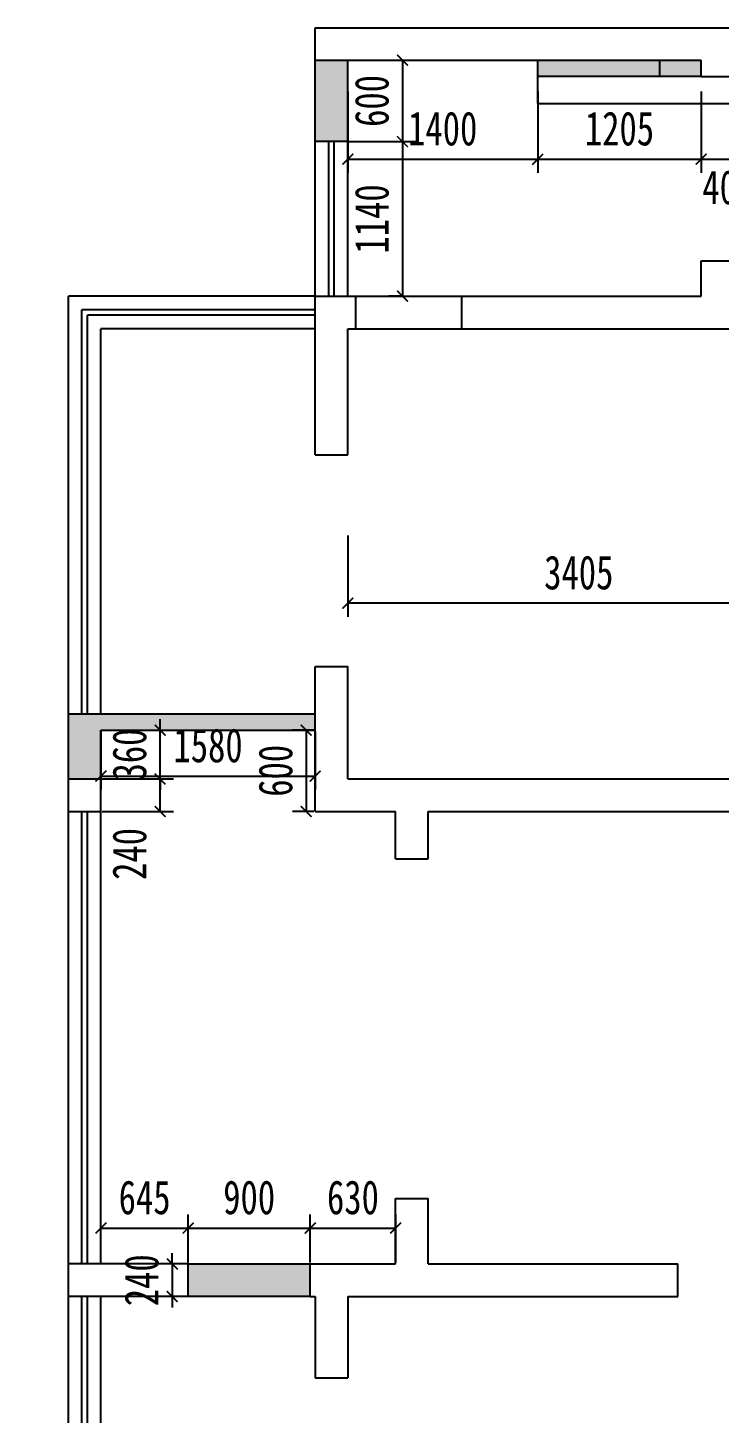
# Model space of a CAD drawing. Header units: millimetres. Extents: x -2231407 to 1513712, y -2704583 to 257.
# Drawn here: x 567480 to 572579, y -1352354 to -1342136 of the extents above; entities that cross this region are included whole.
import ezdxf

# ---------------------------------------------------------------- set-up
doc = ezdxf.new("R2010")
doc.units = ezdxf.units.MM
doc.layers.add('IBS-Refe', color=50, linetype='Continuous')
doc.layers.add('填充', color=251, linetype='Continuous')
doc.styles.add('说明文字', font='', dxfattribs={"width": 0.75})
doc.styles.get('说明文字').set_extended_font_data('SimSun')
doc.dimstyles.new('1--100', dxfattribs={"dimscale": 100, "dimtxt": 2.5, "dimasz": 0.8, "dimexe": 1, "dimexo": 0.1, "dimgap": 1, "dimtad": 3, "dimdec": 4, "dimrnd": 5, "dimzin": 0, "dimdsep": 46, "dimtxsty": '说明文字', "dimblk": 'ARCHTICK', "dimcen": 0.13, "dimazin": 0, "dimtfac": 1, "dimtdec": 4, "dimtix": 1, "dimtmove": 2, "dimatfit": 3, "dimldrblk": '0定义箭头', "dimfxl": 5, "dimfxlon": 1, "dimtvp": 1, "dimtolj": 1, "dimtzin": 0, "dimarcsym": 0})

# ---------------------------------------------------------------- blocks, each defined once
blk = doc.blocks.new('_ArchTick')
at = {"color": 0, "linetype": 'ByBlock', "const_width": 0.15}
blk.add_lwpolyline([(-0.5, -0.5), (0.5, 0.5)], dxfattribs=at)
blk = doc.blocks.new('*D260')
at = {"color": 1, "lineweight": -2, "ltscale": 3}
for p, q in [((568020, -1351243), (568020, -1350888)), ((568663, -1351243), (568663, -1350888)), ((568020, -1350988), (568663, -1350988))]:
    blk.add_line(p, q, dxfattribs=at)
at = {"layer": 'Defpoints', "color": 0, "ltscale": 3}
for p in [(568663, -1350988), (568020, -1351253), (568663, -1351253)]:
    blk.add_point(p, dxfattribs=at)
at = {"color": 1, "lineweight": -2, "ltscale": 3, "xscale": 80, "yscale": 80, "zscale": 80, "rotation": 180}
blk.add_blockref('_ArchTick', (568020, -1350988), dxfattribs=at)
at = {"color": 1, "lineweight": -2, "ltscale": 3, "xscale": 80, "yscale": 80, "zscale": 80}
blk.add_blockref('_ArchTick', (568663, -1350988), dxfattribs=at)
at = {"color": 2, "ltscale": 3, "insert": (568342, -1350763), "char_height": 250, "attachment_point": 5, "style": '说明文字'}
blk.add_mtext('\\A1;645', dxfattribs=at)
blk = doc.blocks.new('0定义箭头')
at = {"layer": 'IBS-Refe', "color": 3}
for p, q in [((-1.44, 1.15), (-1.09, 1.44)), ((-1.09, 1.44), (0, 0)), ((-0.37, 0), (-2.13, 0)), ((-1.44, 1.15), (-0.37, 0)), ((-1.44, -1.15), (-0.37, 0)), ((-1.09, -1.44), (0, 0)), ((-1.44, -1.15), (-1.09, -1.44))]:
    blk.add_line(p, q, dxfattribs=at)
for points in [[(-1.44, 1.15), (-1.09, 1.44), (-0.37, 0), (0, 0)], [(-1.44, -1.15), (-1.09, -1.44), (-0.37, 0), (0, 0)]]:
    blk.add_solid(points, dxfattribs=at)
blk = doc.blocks.new('*D261')
at = {"color": 1, "lineweight": -2, "ltscale": 3}
for p, q in [((568663, -1351243), (568663, -1350888)), ((569563, -1351243), (569563, -1350888)), ((568663, -1350988), (569563, -1350988))]:
    blk.add_line(p, q, dxfattribs=at)
at = {"layer": 'Defpoints', "color": 0, "ltscale": 3}
for p in [(569563, -1350988), (568663, -1351253), (569563, -1351253)]:
    blk.add_point(p, dxfattribs=at)
at = {"color": 1, "lineweight": -2, "ltscale": 3, "xscale": 80, "yscale": 80, "zscale": 80, "rotation": 180}
blk.add_blockref('_ArchTick', (568663, -1350988), dxfattribs=at)
at = {"color": 1, "lineweight": -2, "ltscale": 3, "xscale": 80, "yscale": 80, "zscale": 80}
blk.add_blockref('_ArchTick', (569563, -1350988), dxfattribs=at)
at = {"color": 2, "ltscale": 3, "insert": (569113, -1350763), "char_height": 250, "attachment_point": 5, "style": '说明文字'}
blk.add_mtext('\\A1;900', dxfattribs=at)
blk = doc.blocks.new('*D262')
at = {"color": 1, "lineweight": -2, "ltscale": 3}
for p, q in [((569563, -1351243), (569563, -1350888)), ((570193, -1351243), (570193, -1350888)), ((569563, -1350988), (570193, -1350988))]:
    blk.add_line(p, q, dxfattribs=at)
at = {"layer": 'Defpoints', "color": 0, "ltscale": 3}
for p in [(570193, -1350988), (569563, -1351253), (570193, -1351253)]:
    blk.add_point(p, dxfattribs=at)
at = {"color": 1, "lineweight": -2, "ltscale": 3, "xscale": 80, "yscale": 80, "zscale": 80, "rotation": 180}
blk.add_blockref('_ArchTick', (569563, -1350988), dxfattribs=at)
at = {"color": 1, "lineweight": -2, "ltscale": 3, "xscale": 80, "yscale": 80, "zscale": 80}
blk.add_blockref('_ArchTick', (570193, -1350988), dxfattribs=at)
at = {"color": 2, "ltscale": 3, "insert": (569878, -1350763), "char_height": 250, "attachment_point": 5, "style": '说明文字'}
blk.add_mtext('\\A1;630', dxfattribs=at)
blk = doc.blocks.new('*D263')
at = {"color": 1, "lineweight": -2, "ltscale": 3}
for p, q in [((568546, -1351253), (568546, -1351173)), ((568653, -1351253), (568446, -1351253)), ((568546, -1351253), (568546, -1351493)), ((568653, -1351493), (568446, -1351493)), ((568546, -1351493), (568546, -1351573))]:
    blk.add_line(p, q, dxfattribs=at)
at = {"layer": 'Defpoints', "color": 0, "ltscale": 3}
for p in [(568663, -1351253), (568546, -1351493), (568663, -1351493)]:
    blk.add_point(p, dxfattribs=at)
at = {"color": 1, "lineweight": -2, "ltscale": 3, "xscale": 80, "yscale": 80, "zscale": 80}
for p, rotation in [((568546, -1351253), 270), ((568546, -1351493), 90)]:
    blk.add_blockref('_ArchTick', p, dxfattribs=dict(at, rotation=rotation))
at = {"color": 2, "ltscale": 3, "insert": (568321, -1351373), "char_height": 250, "attachment_point": 5, "rotation": 90, "style": '说明文字'}
blk.add_mtext('\\A1;240', dxfattribs=at)
blk = doc.blocks.new('*D264')
at = {"color": 1, "lineweight": -2, "ltscale": 3}
for p, q in [((568030, -1347676), (568556, -1347676)), ((568456, -1347916), (568456, -1347676)), ((568030, -1347916), (568556, -1347916))]:
    blk.add_line(p, q, dxfattribs=at)
at = {"layer": 'Defpoints', "color": 0, "ltscale": 3}
for p in [(568020, -1347676), (568456, -1347676), (568020, -1347916)]:
    blk.add_point(p, dxfattribs=at)
at = {"color": 1, "lineweight": -2, "ltscale": 3, "xscale": 80, "yscale": 80, "zscale": 80}
for p, rotation in [((568456, -1347676), 90), ((568456, -1347916), 270)]:
    blk.add_blockref('_ArchTick', p, dxfattribs=dict(at, rotation=rotation))
at = {"color": 2, "ltscale": 3, "insert": (568231, -1348229), "char_height": 250, "attachment_point": 5, "rotation": 90, "style": '说明文字'}
blk.add_mtext('\\A1;240', dxfattribs=at)
blk = doc.blocks.new('*D265')
at = {"color": 1, "lineweight": -2, "ltscale": 3}
for p, q in [((568456, -1347316), (568456, -1347236)), ((568030, -1347316), (568556, -1347316)), ((568456, -1347676), (568456, -1347316)), ((568030, -1347676), (568556, -1347676)), ((568456, -1347676), (568456, -1347756))]:
    blk.add_line(p, q, dxfattribs=at)
at = {"layer": 'Defpoints', "color": 0, "ltscale": 3}
for p in [(568020, -1347316), (568456, -1347316), (568020, -1347676)]:
    blk.add_point(p, dxfattribs=at)
at = {"color": 1, "lineweight": -2, "ltscale": 3, "xscale": 80, "yscale": 80, "zscale": 80}
for p, rotation in [((568456, -1347316), 270), ((568456, -1347676), 90)]:
    blk.add_blockref('_ArchTick', p, dxfattribs=dict(at, rotation=rotation))
at = {"color": 2, "ltscale": 3, "insert": (568231, -1347496), "char_height": 250, "attachment_point": 5, "rotation": 90, "style": '说明文字'}
blk.add_mtext('\\A1;360', dxfattribs=at)
blk = doc.blocks.new('*D266')
at = {"color": 1, "lineweight": -2, "ltscale": 3}
for p, q in [((568020, -1347326), (568020, -1347755)), ((569600, -1347326), (569600, -1347755)), ((568020, -1347655), (569600, -1347655))]:
    blk.add_line(p, q, dxfattribs=at)
at = {"layer": 'Defpoints', "color": 0, "ltscale": 3}
for p in [(568020, -1347316), (569600, -1347316), (569600, -1347655)]:
    blk.add_point(p, dxfattribs=at)
at = {"color": 1, "lineweight": -2, "ltscale": 3, "xscale": 80, "yscale": 80, "zscale": 80, "rotation": 180}
blk.add_blockref('_ArchTick', (568020, -1347655), dxfattribs=at)
at = {"color": 1, "lineweight": -2, "ltscale": 3, "xscale": 80, "yscale": 80, "zscale": 80}
blk.add_blockref('_ArchTick', (569600, -1347655), dxfattribs=at)
at = {"color": 2, "ltscale": 3, "insert": (568810, -1347430), "char_height": 250, "attachment_point": 5, "style": '说明文字'}
blk.add_mtext('\\A1;1580', dxfattribs=at)
blk = doc.blocks.new('*D267')
at = {"color": 1, "lineweight": -2, "ltscale": 3}
for p, q in [((569590, -1347316), (569433, -1347316)), ((569533, -1347316), (569533, -1347916)), ((569590, -1347916), (569433, -1347916))]:
    blk.add_line(p, q, dxfattribs=at)
at = {"layer": 'Defpoints', "color": 0, "ltscale": 3}
for p in [(569600, -1347316), (569533, -1347916), (569600, -1347916)]:
    blk.add_point(p, dxfattribs=at)
at = {"color": 1, "lineweight": -2, "ltscale": 3, "xscale": 80, "yscale": 80, "zscale": 80}
for p, rotation in [((569533, -1347316), 90), ((569533, -1347916), 270)]:
    blk.add_blockref('_ArchTick', p, dxfattribs=dict(at, rotation=rotation))
at = {"color": 2, "ltscale": 3, "insert": (569308, -1347616), "char_height": 250, "attachment_point": 5, "rotation": 90, "style": '说明文字'}
blk.add_mtext('\\A1;600', dxfattribs=at)
blk = doc.blocks.new('*D268')
at = {"color": 1, "lineweight": -2, "ltscale": 3}
for p, q in [((569850, -1342376), (570343, -1342376)), ((570243, -1342376), (570243, -1342976)), ((569850, -1342976), (570343, -1342976))]:
    blk.add_line(p, q, dxfattribs=at)
at = {"layer": 'Defpoints', "color": 0, "ltscale": 3}
for p in [(569840, -1342376), (569840, -1342976), (570243, -1342976)]:
    blk.add_point(p, dxfattribs=at)
at = {"color": 1, "lineweight": -2, "ltscale": 3, "xscale": 80, "yscale": 80, "zscale": 80}
for p, rotation in [((570243, -1342376), 90), ((570243, -1342976), 270)]:
    blk.add_blockref('_ArchTick', p, dxfattribs=dict(at, rotation=rotation))
at = {"color": 2, "ltscale": 3, "insert": (570018, -1342676), "char_height": 250, "attachment_point": 5, "rotation": 90, "style": '说明文字'}
blk.add_mtext('\\A1;600', dxfattribs=at)
blk = doc.blocks.new('*D269')
at = {"color": 1, "lineweight": -2, "ltscale": 3}
for p, q in [((569850, -1342976), (570343, -1342976)), ((570243, -1342976), (570243, -1344116)), ((570243, -1344116), (570143, -1344116))]:
    blk.add_line(p, q, dxfattribs=at)
at = {"layer": 'Defpoints', "color": 0, "ltscale": 3}
for p in [(569840, -1342976), (570243, -1344116), (570243, -1344116)]:
    blk.add_point(p, dxfattribs=at)
at = {"color": 1, "lineweight": -2, "ltscale": 3, "xscale": 80, "yscale": 80, "zscale": 80}
for p, rotation in [((570243, -1342976), 90), ((570243, -1344116), 270)]:
    blk.add_blockref('_ArchTick', p, dxfattribs=dict(at, rotation=rotation))
at = {"color": 2, "ltscale": 3, "insert": (570018, -1343546), "char_height": 250, "attachment_point": 5, "rotation": 90, "style": '说明文字'}
blk.add_mtext('\\A1;1140', dxfattribs=at)
blk = doc.blocks.new('*D270')
at = {"color": 1, "lineweight": -2, "ltscale": 3}
for p, q in [((571240, -1342606), (571240, -1343206)), ((572445, -1342606), (572445, -1343206)), ((571240, -1343106), (572445, -1343106))]:
    blk.add_line(p, q, dxfattribs=at)
at = {"layer": 'Defpoints', "color": 0, "ltscale": 3}
for p in [(571240, -1342496), (572445, -1342496), (572445, -1343106)]:
    blk.add_point(p, dxfattribs=at)
at = {"color": 1, "lineweight": -2, "ltscale": 3, "xscale": 80, "yscale": 80, "zscale": 80, "rotation": 180}
blk.add_blockref('_ArchTick', (571240, -1343106), dxfattribs=at)
at = {"color": 1, "lineweight": -2, "ltscale": 3, "xscale": 80, "yscale": 80, "zscale": 80}
blk.add_blockref('_ArchTick', (572445, -1343106), dxfattribs=at)
at = {"color": 2, "ltscale": 3, "insert": (571843, -1342881), "char_height": 250, "attachment_point": 5, "style": '说明文字'}
blk.add_mtext('\\A1;1205', dxfattribs=at)
blk = doc.blocks.new('*D271')
at = {"color": 1, "lineweight": -2, "ltscale": 3}
for p, q in [((572445, -1342606), (572445, -1343206)), ((572845, -1342606), (572845, -1343206)), ((572445, -1343106), (572845, -1343106))]:
    blk.add_line(p, q, dxfattribs=at)
at = {"layer": 'Defpoints', "color": 0, "ltscale": 3}
for p in [(572445, -1342496), (572845, -1342496), (572845, -1343106)]:
    blk.add_point(p, dxfattribs=at)
at = {"color": 1, "lineweight": -2, "ltscale": 3, "xscale": 80, "yscale": 80, "zscale": 80, "rotation": 180}
blk.add_blockref('_ArchTick', (572445, -1343106), dxfattribs=at)
at = {"color": 1, "lineweight": -2, "ltscale": 3, "xscale": 80, "yscale": 80, "zscale": 80}
blk.add_blockref('_ArchTick', (572845, -1343106), dxfattribs=at)
at = {"color": 2, "ltscale": 3, "insert": (572645, -1343314), "char_height": 250, "attachment_point": 5, "style": '说明文字'}
blk.add_mtext('\\A1;400', dxfattribs=at)
blk = doc.blocks.new('*D276')
at = {"color": 1, "lineweight": -2, "ltscale": 3}
for p, q in [((569840, -1342606), (569840, -1343206)), ((571240, -1342606), (571240, -1343206)), ((569840, -1343106), (571240, -1343106))]:
    blk.add_line(p, q, dxfattribs=at)
at = {"layer": 'Defpoints', "color": 0, "ltscale": 3}
for p in [(569840, -1342376), (571240, -1342376), (571240, -1343106)]:
    blk.add_point(p, dxfattribs=at)
at = {"color": 1, "lineweight": -2, "ltscale": 3, "xscale": 80, "yscale": 80, "zscale": 80, "rotation": 180}
blk.add_blockref('_ArchTick', (569840, -1343106), dxfattribs=at)
at = {"color": 1, "lineweight": -2, "ltscale": 3, "xscale": 80, "yscale": 80, "zscale": 80}
blk.add_blockref('_ArchTick', (571240, -1343106), dxfattribs=at)
at = {"color": 2, "ltscale": 3, "insert": (570540, -1342881), "char_height": 250, "attachment_point": 5, "style": '说明文字'}
blk.add_mtext('\\A1;1400', dxfattribs=at)
blk = doc.blocks.new('*D285')
at = {"color": 1, "lineweight": -2, "ltscale": 3}
for p, q in [((569840, -1345880), (569840, -1346480)), ((573245, -1346546), (573245, -1346280)), ((573245, -1346380), (569840, -1346380))]:
    blk.add_line(p, q, dxfattribs=at)
at = {"layer": 'Defpoints', "color": 0, "ltscale": 3}
for p in [(569840, -1345690), (569840, -1346380), (573245, -1346556)]:
    blk.add_point(p, dxfattribs=at)
at = {"color": 1, "lineweight": -2, "ltscale": 3, "xscale": 80, "yscale": 80, "zscale": 80, "rotation": 180}
blk.add_blockref('_ArchTick', (569840, -1346380), dxfattribs=at)
at = {"color": 1, "lineweight": -2, "ltscale": 3, "xscale": 80, "yscale": 80, "zscale": 80}
blk.add_blockref('_ArchTick', (573245, -1346380), dxfattribs=at)
at = {"color": 2, "ltscale": 3, "insert": (571543, -1346155), "char_height": 250, "attachment_point": 5, "style": '说明文字'}
blk.add_mtext('\\A1;3405', dxfattribs=at)
blk = doc.blocks.new('*D543')
at = {"color": 1, "lineweight": -2, "ltscale": 3}
for p, q in [((731780, -1347276), (731780, -1347196)), ((731780, -1347276), (731680, -1347276)), ((731780, -1347276), (731780, -1347676)), ((731280, -1347676), (731880, -1347676)), ((731780, -1347676), (731780, -1347756))]:
    blk.add_line(p, q, dxfattribs=at)
at = {"layer": 'Defpoints', "color": 0, "ltscale": 3}
for p in [(731780, -1347276), (-2231407, -1347676), (731780, -1347676)]:
    blk.add_point(p, dxfattribs=at)
at = {"color": 1, "lineweight": -2, "ltscale": 3, "xscale": 80, "yscale": 80, "zscale": 80}
for p, rotation in [((731780, -1347276), 270), ((731780, -1347676), 90)]:
    blk.add_blockref('_ArchTick', p, dxfattribs=dict(at, rotation=rotation))
at = {"color": 2, "ltscale": 3, "insert": (731555, -1347476), "char_height": 250, "attachment_point": 5, "rotation": 90, "style": '说明文字'}
blk.add_mtext('\\A1;400', dxfattribs=at)

msp = doc.modelspace()

# ---------------------------------------------------------------- hatches: boundary and pattern name
at = {"layer": '填充'}
h = msp.add_hatch(dxfattribs=at)
h.set_pattern_fill('AR-B816', color=256, scale=0.5)
h.set_pattern_definition([(0, (-4187.38, 0), (0, 101.6), []), (90, (-4187.38, 0), (-101.6, 101.6), [101.6, -101.6])])
h.paths.add_polyline_path([(568020.32054, -1347315.94222), (569600.32054, -1347315.94222), (569600.32054, -1347195.94222), (567780.32054, -1347195.94222), (567780.32054, -1347675.94222), (568020.32054, -1347675.94222)])
h.paths.add_polyline_path([(569562.84183, -1351252.94222), (568662.84183, -1351252.94222), (568662.84183, -1351492.94222), (569562.84183, -1351492.94222)])
h.paths.add_polyline_path([(574365.32054, -1346555.94222), (573245.32054, -1346555.94222), (573245.32054, -1346735.94222), (573365.32054, -1346735.94222), (573365.32054, -1346675.94222), (574365.32054, -1346675.94222)])
h.paths.add_polyline_path([(573365.32054, -1347615.94222), (573245.32054, -1347615.94222), (573245.32054, -1347675.94222), (573365.32054, -1347675.94222)])
h.paths.add_polyline_path([(575510.32054, -1347675.94222), (574605.32054, -1347675.94222), (574605.32054, -1347915.94222), (575510.32054, -1347915.94222)])
h.paths.add_polyline_path([(574605.32054, -1347915.94222), (574365.32054, -1347915.94222), (574365.32054, -1347937.94222), (574605.32054, -1347937.94222)])
h.paths.add_polyline_path([(579685.32054, -1345215.94222), (579445.32054, -1345215.94222), (579445.32054, -1345780.94222), (579685.32054, -1345780.94222)])
h.paths.add_polyline_path([(577625.32054, -1344355.94222), (576140.32054, -1344355.94222), (576140.32054, -1344505.94222), (577625.32054, -1344505.94222)])
h.paths.add_polyline_path([(575990.32054, -1344355.94222), (575450.32054, -1344355.94222), (575450.32054, -1344505.94222), (575990.32054, -1344505.94222)])
h.paths.add_polyline_path([(575450.32054, -1344115.94222), (575417.82054, -1344115.94222), (575417.82054, -1344355.94222), (575450.32054, -1344355.94222)])
h.paths.add_polyline_path([(574637.82054, -1344115.94222), (574605.32054, -1344115.94222), (574605.32054, -1344355.94222), (574637.82054, -1344355.94222)])
h.paths.add_polyline_path([(573250.32054, -1342375.94222), (573130.32054, -1342375.94222), (573130.32054, -1344115.94222), (573250.32054, -1344115.94222)])
h.paths.add_polyline_path([(573130.32054, -1342375.94222), (572845.32054, -1342375.94222), (572845.32054, -1342495.94222), (573130.32054, -1342495.94222)])
h.paths.add_polyline_path([(572445.32054, -1342375.94222), (572140.32054, -1342375.94222), (572140.32054, -1342495.94222), (572445.32054, -1342495.94222)])
h.paths.add_polyline_path([(572140.32054, -1342375.94222), (571240.32054, -1342375.94222), (571240.32054, -1342495.94222), (572140.32054, -1342495.94222)])
h.paths.add_polyline_path([(569840.32054, -1342375.94222), (569600.32054, -1342375.94222), (569600.32054, -1342975.94222), (569840.32054, -1342975.94222)])

# ---------------------------------------------------------------- linework, layer by layer
at = {"ltscale": 3}
for p, q in [((569600.32054, -1342135.94222), (575690.32054, -1342135.94222)), ((569600.32054, -1342375.94222), (569600.32054, -1342135.94222)), ((569600.32054, -1342375.94222), (572445.32054, -1342375.94222)), ((572445.32054, -1342495.94222), (572445.32054, -1342375.94222)), ((572445.32054, -1342495.94222), (572845.32054, -1342495.94222)), ((572445.32054, -1343855.94222), (572845.32054, -1343855.94222)), ((572445.32054, -1344115.94222), (572445.32054, -1343855.94222)), ((569600.32054, -1344115.94222), (569900.32054, -1344115.94222)), ((569600.32054, -1345285.94222), (569600.32054, -1344115.94222)), ((569900.32054, -1344355.94222), (569900.32054, -1344115.94222)), ((570680.32054, -1344115.94222), (572445.32054, -1344115.94222)), ((570680.32054, -1344355.94222), (570680.32054, -1344115.94222)), ((569840.32054, -1344355.94222), (569900.32054, -1344355.94222)), ((569840.32054, -1345285.94222), (569840.32054, -1344355.94222)), ((570680.32054, -1344355.94222), (574365.32054, -1344355.94222)), ((569600.32054, -1345285.94222), (569840.32054, -1345285.94222)), ((569600.32054, -1346845.94222), (569840.32054, -1346845.94222)), ((569600.32054, -1347915.94222), (569600.32054, -1346845.94222)), ((569840.32054, -1347675.94222), (569840.32054, -1346845.94222)), ((567780.32054, -1347675.94222), (568020.32054, -1347675.94222)), ((567780.32054, -1347915.94222), (567780.32054, -1347675.94222)), ((568020.32054, -1347915.94222), (568020.32054, -1347675.94222)), ((569840.32054, -1347675.94222), (573365.32054, -1347675.94222)), ((567780.32054, -1347915.94222), (568020.32054, -1347915.94222)), ((569600.32054, -1347915.94222), (570192.84183, -1347915.94222)), ((570192.84183, -1348265.94222), (570192.84183, -1347915.94222)), ((570432.84183, -1348265.94222), (570432.84183, -1347915.94222)), ((570432.84183, -1347915.94222), (573365.32054, -1347915.94222)), ((570192.84183, -1348265.94222), (570432.84183, -1348265.94222)), ((570192.84183, -1351252.94222), (570192.84183, -1350770.94222)), ((570192.84183, -1350770.94222), (570432.84183, -1350770.94222)), ((570432.84183, -1351252.94222), (570432.84183, -1350770.94222)), ((568662.84183, -1351252.94222), (567780.32054, -1351252.94222)), ((567780.32054, -1351492.94222), (567780.32054, -1351252.94222)), ((568662.84183, -1351492.94222), (568662.84183, -1351252.94222)), ((569562.84183, -1351492.94222), (569562.84183, -1351252.94222)), ((569562.84183, -1351252.94222), (570192.84183, -1351252.94222)), ((570432.84183, -1351252.94222), (572272.84183, -1351252.94222)), ((572272.84183, -1351492.94222), (572272.84183, -1351252.94222)), ((568662.84183, -1351492.94222), (567780.32054, -1351492.94222)), ((569562.84183, -1351492.94222), (569600.32054, -1351492.94222)), ((569600.32054, -1351492.94222), (569600.32054, -1352092.94222)), ((569840.32054, -1351492.94222), (572272.84183, -1351492.94222)), ((569840.32054, -1351492.94222), (569840.32054, -1352092.94222)), ((569600.32054, -1352092.94222), (569840.32054, -1352092.94222))]:
    msp.add_line(p, q, dxfattribs=at)
at = {"color": 1, "ltscale": 3}
for p, q in [((569600.32054, -1342975.94222), (569600.32054, -1342375.94222)), ((569840.32054, -1342975.94222), (569840.32054, -1342375.94222)), ((571240.32054, -1342495.94222), (571240.32054, -1342375.94222)), ((572140.32054, -1342495.94222), (572140.32054, -1342375.94222)), ((572140.32054, -1342495.94222), (571240.32054, -1342495.94222)), ((572445.32054, -1342495.94222), (572140.32054, -1342495.94222)), ((569840.32054, -1342975.94222), (569600.32054, -1342975.94222)), ((567780.32054, -1347195.94222), (569600.32054, -1347195.94222)), ((567780.32054, -1347675.94222), (567780.32054, -1347195.94222)), ((568020.32054, -1347315.94222), (569600.32054, -1347315.94222)), ((568020.32054, -1347675.94222), (568020.32054, -1347315.94222)), ((568662.84183, -1351252.94222), (569562.84183, -1351252.94222)), ((569562.84183, -1351492.94222), (568662.84183, -1351492.94222))]:
    msp.add_line(p, q, dxfattribs=at)
at = {"color": 8}
for p, q in [((571240.32054, -1342695.94222), (571240.32054, -1342495.94222)), ((571240.32054, -1342695.94222), (573130.32054, -1342695.94222)), ((569600.32054, -1344115.94222), (569600.32054, -1342975.94222)), ((569840.32054, -1344115.94222), (569840.32054, -1342975.94222)), ((567780.32054, -1347195.94222), (567780.32054, -1344115.94222)), ((567780.32054, -1347195.94222), (567780.32054, -1344115.94222)), ((569600.32054, -1344115.94222), (567780.32054, -1344115.94222)), ((569900.32054, -1344115.94222), (570680.32054, -1344115.94222)), ((568020.32054, -1347195.94222), (568020.32054, -1344355.94222)), ((569600.32054, -1344355.94222), (568020.32054, -1344355.94222)), ((569900.32054, -1344355.94222), (570680.32054, -1344355.94222)), ((567780.32054, -1351252.94222), (567780.32054, -1347915.94222)), ((568020.32054, -1351252.94222), (568020.32054, -1347915.94222)), ((567780.32054, -1354517.94222), (567780.32054, -1351492.94222)), ((568020.32054, -1354517.94222), (568020.32054, -1351492.94222))]:
    msp.add_line(p, q, dxfattribs=at)
at = {"color": 4}
for p, q in [((569700.32054, -1344115.94222), (569700.32054, -1342975.94222)), ((569740.32054, -1344115.94222), (569740.32054, -1342975.94222)), ((567880.32054, -1347195.94222), (567880.32054, -1344215.94222)), ((569600.32054, -1344215.94222), (567880.32054, -1344215.94222)), ((567920.32054, -1347195.94222), (567920.32054, -1344255.94222)), ((569600.32054, -1344255.94222), (567920.32054, -1344255.94222)), ((567880.32054, -1351252.94222), (567880.32054, -1347915.94222)), ((567920.32054, -1351252.94222), (567920.32054, -1347915.94222)), ((567880.32054, -1354517.94222), (567880.32054, -1351492.94222)), ((567920.32054, -1354517.94222), (567920.32054, -1351492.94222))]:
    msp.add_line(p, q, dxfattribs=at)

# ---------------------------------------------------------------- dimensions: what is measured, and where the dimension line sits
at = {"color": 7, "ltscale": 3}
for base, p1, p2, picture, middle in [((570243.33542, -1342975.94222), (569840.32054, -1342375.94222), (569840.32054, -1342975.94222), '*D268', (570018.33542, -1342675.94222)), ((570243.33542, -1344115.94222), (569840.32054, -1342975.94222), (570243.33542, -1344115.94222), '*D269', (570018.33542, -1343545.94222)), ((568455.59676, -1347315.94222), (568020.32054, -1347675.94222), (568020.32054, -1347315.94222), '*D265', (568230.59676, -1347495.94222)), ((569532.88807, -1347915.94222), (569600.32054, -1347315.94222), (569600.32054, -1347915.94222), '*D267', (569307.88807, -1347615.94222)), ((568545.55592, -1351492.94222), (568662.84183, -1351252.94222), (568662.84183, -1351492.94222), '*D263', (568320.55592, -1351372.94222))]:
    dim = msp.add_linear_dim(base=base, p1=p1, p2=p2, angle=90, dimstyle='1--100', override={"dimarcsym": 1}, dxfattribs=at)
    dim.commit()
    dim.dimension.update_dxf_attribs({"geometry": picture, "text_midpoint": middle})
for base, p1, p2, picture, middle in [((571240.32054, -1343105.6181), (569840.32054, -1342375.94222), (571240.32054, -1342375.94222), '*D276', (570540.32054, -1342880.6181)), ((572445.32054, -1343105.6181), (571240.32054, -1342495.94222), (572445.32054, -1342495.94222), '*D270', (571842.82054, -1342880.6181)), ((569840.32054, -1346380.44785), (573245.32054, -1346555.94222), (569840.32054, -1345689.76699), '*D285', (571542.82054, -1346155.44785)), ((569600.32054, -1347655.15138), (568020.32054, -1347315.94222), (569600.32054, -1347315.94222), '*D266', (568810.32054, -1347430.15138)), ((568662.84183, -1350987.7068), (568020.32054, -1351252.94222), (568662.84183, -1351252.94222), '*D260', (568341.58118, -1350762.7068)), ((569562.84183, -1350987.7068), (568662.84183, -1351252.94222), (569562.84183, -1351252.94222), '*D261', (569112.84183, -1350762.7068)), ((570192.84183, -1350987.7068), (569562.84183, -1351252.94222), (570192.84183, -1351252.94222), '*D262', (569877.84183, -1350762.7068))]:
    dim = msp.add_linear_dim(base=base, p1=p1, p2=p2, dimstyle='1--100', override={"dimarcsym": 1}, dxfattribs=at)
    dim.commit()
    dim.dimension.update_dxf_attribs({"geometry": picture, "text_midpoint": middle})
dim = msp.add_linear_dim(base=(572845.32054, -1343105.6181), p1=(572445.32054, -1342495.94222), p2=(572845.32054, -1342495.94222), dimstyle='1--100', override={"dimarcsym": 1}, dxfattribs=at)
dim.commit()
dim.dimension.update_dxf_attribs({"geometry": '*D271', "text_midpoint": (572645.32054, -1343313.71435), "dimtype": 160})
at = {"color": 1, "ltscale": 3}
dim = msp.add_linear_dim(base=(731780.32054, -1347675.94222), p1=(731780.32054, -1347275.94222), p2=(-2231406.80054, -1347675.94222), angle=90, dimstyle='1--100', override={"dimarcsym": 1}, dxfattribs=at)
dim.commit()
dim.dimension.update_dxf_attribs({"geometry": '*D543', "text_midpoint": (731555.32054, -1347475.94222)})
at = {"color": 7, "ltscale": 3}
dim = msp.add_linear_dim(base=(568455.59676, -1347675.94222), p1=(568020.32054, -1347915.94222), p2=(568020.32054, -1347675.94222), angle=90, dimstyle='1--100', override={"dimarcsym": 1}, dxfattribs=at)
dim.commit()
dim.dimension.update_dxf_attribs({"geometry": '*D264', "text_midpoint": (568230.59676, -1348228.5437), "dimtype": 160})

doc.saveas('drawing.dxf')
